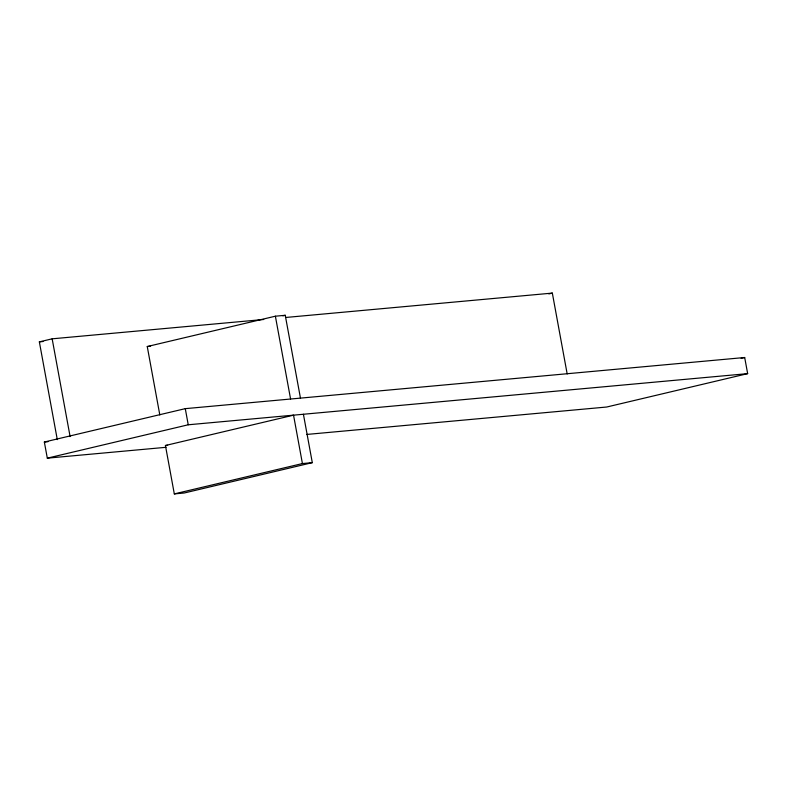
<?xml version="1.0" encoding="UTF-8"?>
<svg xmlns="http://www.w3.org/2000/svg" width="787" height="787" viewBox="0 0 787 787"><rect width="100%" height="100%" fill="white"/><g stroke="black" fill="none" stroke-linecap="round" stroke-linejoin="round"><path stroke-width="1.18" d="M57.294 439.618L39.35 341.863L52.158 338.823L263.724 319.483M159.82 414.956L147.258 346.536L275.381 316.197L285.248 315.292L300.457 398.124M282.877 315.853L285.248 315.292M548.844 293.925L552.336 293.098L567.181 373.953M166.047 447.301L47.309 458.162L44.347 442.028L185.279 408.65L744.689 357.505L747.65 373.638L606.718 407.017L306.822 434.434M47.309 458.162L188.241 424.783L747.65 373.638M312.301 462.658L184.178 493.006L174.311 493.902L165.427 445.501L293.541 415.162L302.424 463.563L312.301 462.658L303.418 414.257M741.108 358.351L744.689 357.505M174.311 493.902L302.424 463.563M285.74 317.466L552.336 293.098M39.35 341.863L43.019 341.519M147.258 346.536L150.553 346.231M44.347 442.028L48.027 441.694M165.427 445.501L167.621 445.294M275.381 316.197L290.58 399.019M185.279 408.65L188.241 424.783M52.158 338.823L70.102 436.578"/></g></svg>
